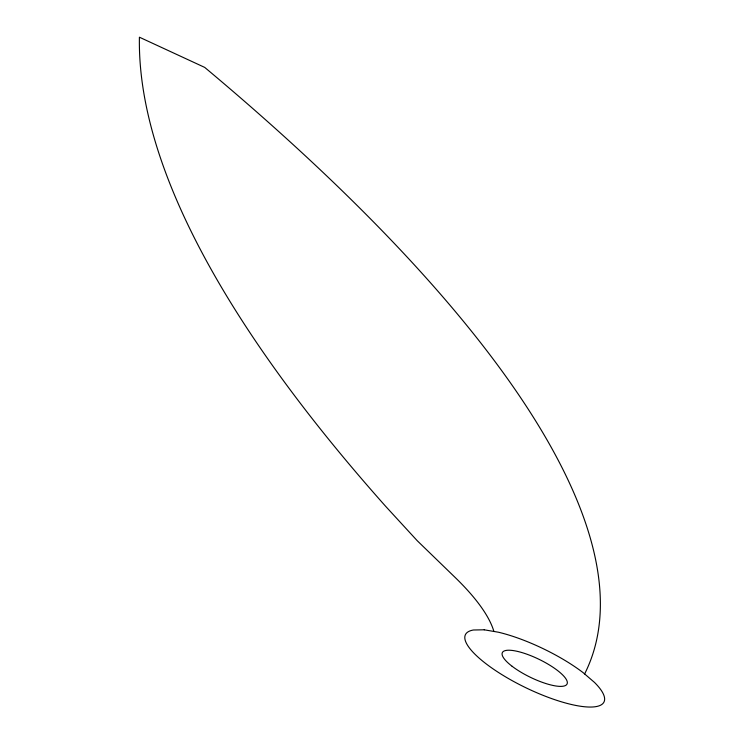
<?xml version="1.0" encoding="UTF-8"?>
<svg xmlns="http://www.w3.org/2000/svg" width="744" height="744" viewBox="0 0 744 744"><rect width="100%" height="100%" fill="white"/><g stroke="black" fill="none" stroke-linecap="round" stroke-linejoin="round"><path stroke-width="1.12" d="M584.626 673.943A1832.202 508.096 25.9 0 0 204.702 67.397L139.407 37.2A2636.82 731.231 25.9 0 0 385.652 506.329L417.282 540.767L455.365 577.669A285.333 79.124 25.9 0 1 493.895 631.451M484.232 629.805L473.444 630.001A77.004 21.353 25.9 0 0 536.21 692.487A77.004 21.353 25.9 0 0 594.484 682.415L583.064 672.604A77.004 21.353 25.9 0 0 498.471 632.233L484.232 629.805M512.132 666.299A35.954 9.97 25.9 0 0 566.407 684.871A35.954 9.97 25.9 0 0 525.59 653.744A35.954 9.97 25.9 0 0 512.132 666.299"/></g></svg>
